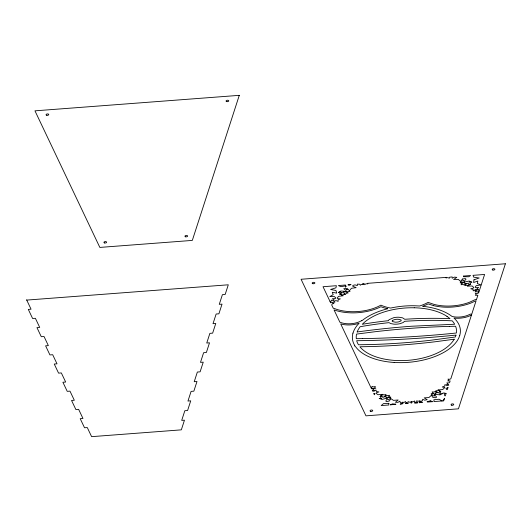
<?xml version="1.0" encoding="UTF-8"?>
<svg xmlns="http://www.w3.org/2000/svg" width="532" height="532" viewBox="0 0 532 532"><rect width="100%" height="100%" fill="white"/><g stroke="black" fill="none" stroke-linecap="round" stroke-linejoin="round"><path stroke-width="0.8" d="M455.951 335.273L455.339 336.995L431.033 340.221A363.915 189.605 -4.6 0 1 370.651 344.543L358.482 344.783A49.902 25.995 -4.6 0 1 356.686 340.713L362.964 340.62A574.081 299.104 -4.6 0 0 455.997 335.087L455.991 335.113M352.969 333.085L352.975 333.072A1.922 1.004 -4.6 0 0 352.869 333.484A53.872 28.07 -4.6 0 0 354.851 345.687M459.721 335.493L458.89 337.714A1.902 0.991 -4.6 0 1 458.724 338.093A54.091 28.183 -4.6 0 1 408.224 362.339A54.464 28.376 -4.6 0 1 397.916 362.605L394.192 362.445M471.478 315.011L450.85 378.731L449.899 379.256L447.964 379.117L448.808 380.008L447.758 380.959L450.132 380.939L449.64 382.475L448.749 382.96L446.814 382.827L447.658 383.718L446.607 384.663L448.582 384.417L448.755 385.201L446.986 385.534L444.905 384.636L444.705 386.132L442.218 386.997L444.898 387.535L442.644 389.584L437.909 389.923L438.661 390.342L437.809 390.807L435.881 390.668L436.725 391.559L435.874 392.33L435.502 391.246L434.052 392.044L432.117 391.904L432.962 392.796L431.911 393.747L433.926 393.52L433.008 394.026L431.08 393.886L431.924 394.784L428.932 397.537L424.19 397.87L427.183 399.718L424.729 400.184L422.654 399.286L422.448 400.782L419.961 401.647L422.734 402.418L419.063 402.697L421.131 402.332L419.695 401.7L420.061 400.656L418.312 401.248L416.563 400.855L416.922 401.859L416.091 402.318L414.747 402.006L414.601 400.975L413.151 401.773L411.216 401.64L412.061 402.531L411.362 403.163L410.777 402.771L411.429 401.859L409.6 402.185L408.064 401.613L408.051 402.658L407.392 402.917L405.75 402.558L405.57 401.534L404.14 402.345L402.199 402.225L403.076 403.11L402.145 403.981L400.224 404.121L402.837 403.09L400.264 402.611L399.878 401.161L397.936 402.358L395.442 402.272L398.169 399.984L393.441 400.37L390.122 398.096L390.847 397.085L388.952 397.51L387.981 397.151L390.003 397.065L388.839 396.287L389.564 395.276L387.668 395.702L386.132 395.136L386.006 396.22L385.102 395.615L385.899 394.505L383.818 394.97L382.814 394.345L378.086 394.731L376.217 393.461L376.383 392.742L378.944 391.944L376.37 391.466L375.978 390.009L374.036 391.213L372.646 391.16L372.314 390.348L374.295 390.295L373.138 389.517L373.863 388.506L373.464 388.593L375.811 388.26L374.648 387.482L375.373 386.471L373.477 386.897L371.941 386.325L371.928 387.369L371.017 387.728L340.699 323.915A17.642 9.19 -4.6 0 0 359.147 323.223L357.205 325.365A1.929 1.004 -4.6 0 0 356.746 325.936A54.091 28.183 -4.6 0 0 353.075 332.879M443.016 400.875L444.519 398.288L443.695 400.822L434.119 401.554L433.853 399.758L439.146 399.233L441.919 400.962M380.473 396.141L382.109 395.489L382.116 394.884L379.994 396.5L381.65 398.727L379.17 398.441L382.129 399.419L387.402 397.983L387.409 397.59L386.837 398.029L386.332 397.052L384.443 396.839L385.294 396.5L384.197 396.533L382.9 397.53L382.348 396.453L380.353 396.227M330.086 301.571L331.183 301.192L331.33 300.141L333.611 300.62L334.109 299.802L332.34 298.745L335.187 298.592L335.858 298.02L334.482 296.617L329.78 296.583L333.192 294.668L332.287 292.281L336.703 293.125L335.978 290.485L330.605 289.488L335.925 287.819L336.41 285.704L323.03 286.721L330.671 302.801L331.396 302.409L330.252 301.917M454.255 339.203L436.479 341.597A368.39 191.932 -4.6 0 1 371.762 346.538L359.911 346.784A50.321 26.221 -4.6 0 0 395.19 360.457L398.521 360.583A50.587 26.354 -4.6 0 0 408.091 360.337A50.234 26.168 -4.6 0 0 454.208 339.197M357.172 331.961L360.41 331.522A445.211 231.959 -4.6 0 1 411.489 326.242L454.674 324.241A49.782 25.935 -4.6 0 0 452.207 320.836A216.916 113.017 -4.6 0 0 404.653 321.295L403.017 322.605L399.918 323.695A10.813 5.633 -4.6 0 1 393.973 324.161L390.847 323.602L389.025 322.651A224.89 117.166 -4.6 0 0 360.144 326.721A50.201 26.154 -4.6 0 0 357.178 331.955M26.733 300.088L228.295 284.793L225.162 294.462L222.403 294.668L219.27 304.344L222.03 304.131L218.898 313.807L216.145 314.013L213.013 323.682L215.766 323.476L212.64 333.145L209.881 333.358L206.749 343.027L209.508 342.821L206.376 352.49L203.616 352.696L200.491 362.372L203.244 362.159L200.112 371.828L197.359 372.041L194.227 381.71L196.986 381.504L193.854 391.173L191.094 391.379L187.962 401.055L190.722 400.842L187.59 410.518L184.83 410.724L181.705 420.393L184.458 420.187L181.332 429.849L91.617 436.659L87.288 427.562L84.535 427.768L80.206 418.664L82.965 418.458L78.636 409.347L75.883 409.56L71.554 400.456L74.314 400.244L69.985 391.14L67.231 391.346L62.902 382.242L65.662 382.036L61.333 372.925L58.58 373.138L54.251 364.034L57.01 363.822L52.688 354.718L49.928 354.924L45.599 345.82L48.359 345.614L44.036 336.51L41.277 336.716L36.954 327.612L39.707 327.399L35.385 318.296L32.625 318.508L28.302 309.398L31.056 309.192L26.6 299.809M449.374 326.395L455.611 326.249A50.081 26.095 -4.6 0 1 456.416 333.005A570.69 297.335 -4.6 0 1 362.631 338.611M362.631 338.605L356.307 338.691A50.201 26.154 -4.6 0 1 356.553 334.089L375.2 331.709A437.124 227.749 -4.6 0 1 449.374 326.389M433.62 305.641L428.1 303.918A35.558 18.527 -4.6 0 1 422.661 306.266A53.931 28.096 -4.6 0 1 450.072 315.017L452.107 316.48A15.215 7.927 -4.6 0 0 469.916 314.306A1.104 0.579 -4.6 0 1 471.678 314.405L476.12 300.673L470.714 303.134A36.143 18.833 -4.6 0 1 433.62 305.647M414.242 307.769A50.254 26.181 -4.6 0 1 447.02 316.367M414.222 307.795A50.626 26.374 -4.6 0 0 404.653 308.041A50.254 26.181 -4.6 0 0 362.292 324.287A226.612 118.071 -4.6 0 1 388.433 320.683A5.573 2.906 -4.6 0 1 389.098 319.705L393.766 317.671A10.853 5.652 -4.6 0 1 399.106 317.252L402.624 317.857L404.766 319.28A220.228 114.739 -4.6 0 1 450.006 318.675L448.549 317.511A48.545 25.29 -4.6 0 0 446.96 316.38M471.418 315.057A17.423 9.077 -4.6 0 1 454.002 318.07A53.925 28.096 -4.6 0 1 459.721 335.493M394.185 362.465A54.191 28.236 -4.6 0 1 355.562 346.658A1.929 1.004 -4.6 0 1 354.804 345.833M388.845 403.316L388.812 404.992L381.191 405.57L383.532 403.595L388.845 403.316M346.472 289.348L345.926 290.532L343.798 288.65L347.369 288.55L348.64 289.84L346.472 289.348M473.985 279.799L473.606 282.525L477.869 281.029L477.277 283.523L480.901 284.906L476.246 285.644L475.063 287.24L475.801 287.706L478.634 287.433L477.018 288.75L477.796 289.701L478.334 289.368L478.614 290.379L479.405 290.525L484.605 274.459L473.028 275.337L473.699 277.152L479.179 278.003L473.985 279.799M341.484 292.42L341.338 293.471L339.882 293.97L340.613 291.762L338.325 292.56L340.839 290.997L346.492 291.476L345.235 291.982L343.413 291.669L343.938 292.64L343.446 292.959L341.484 292.42M346.738 292.154L348.247 292.926L346.305 293.258L345.594 294.276L344.224 293.445L345.062 294.509L343.087 294.495L342.023 295.213L343.253 295.745L338.558 296.357L337.195 297.967L337.607 298.625L340.347 298.864L338.033 299.862L338.153 301.345L335.872 300.593L333.863 301.405L334.907 302.229L332.932 302.209L332.194 302.708L333.963 303.466L332.114 303.958L331.715 305.002L333.278 308.301A1.097 0.572 -4.6 0 1 334.049 308.4L336.603 309.325A34.627 18.041 -4.6 0 0 377.64 306.791L380.912 305.168L381.65 305.474A33.343 17.37 -4.6 0 0 390.654 308.055A53.805 28.036 -4.6 0 1 404.519 306.033A54.317 28.302 -4.6 0 1 415.126 305.774L419.608 306A33.629 17.523 -4.6 0 0 427.356 302.775L428.087 302.375L434.085 304.417A33.968 17.696 -4.6 0 0 469.783 302.143L474.956 299.742A1.097 0.572 -4.6 0 1 476.446 299.662L477.876 295.26L475.289 295.267L476.22 294.296L475.256 293.445L477.211 293.504L478.634 292.906L479.219 291.09L478.634 291.277L478.394 292.327L477.011 291.656L475.056 291.975L475.987 290.997L475.023 290.146L477.337 289.987L475.375 289.794L473.207 290.884L473.141 289.401L470.72 288.756L473.407 288.111L473.733 287.393L472.177 286.01L467.448 286.11L467.967 285.784L466.923 285.285L464.975 285.598L465.906 284.627L465.094 283.908L464.616 284.061L464.376 285.112L462.993 284.447L461.038 284.76L461.969 283.782L460.998 282.931L463 282.971L462.128 282.545L460.173 282.864L461.104 281.887L458.358 279.4L453.63 279.5L456.802 277.365L454.381 277.125L452.213 278.216L452.16 276.919L449.52 277.219L449.281 278.269L447.897 277.604L445.949 277.917L446.488 277.352L367.299 283.357L367.905 283.835L365.936 283.822L364.646 284.693L364.28 283.689L362.658 283.709L363.509 284.381L361.541 284.367L360.25 285.238L359.885 284.234L357.271 284.121L357.344 285.624L355.057 284.873L352.929 285.411L352.676 286.183L356.141 287.672L351.446 288.291L349.438 290.658L348.999 290.605L350.049 291.43L348.074 291.416L346.738 292.154M463.751 282.166L463.658 282.558L464.316 282.153L464.596 283.17L466.398 283.503L465.487 283.789L466.897 283.835L468.253 282.991L468.532 284.008L470.335 284.341L468.552 284.906L468.413 285.518L470.694 284.108L469.557 281.767L471.924 282.213L469.237 281.042L463.751 282.166M463.665 276.048L463.505 276.713L468.772 276.76L470.601 275.523L463.665 276.048M239.28 95.341L192.318 240.404L99.843 247.42L34.959 110.842L239.28 95.341M405.677 403.462L408.15 403.522L406.375 403.316L406.887 403.116L405.677 403.462M446.062 393.514L445.304 395.868L444.666 395.702L444.533 393.048L446.062 393.514M447.977 387.595L447.326 389.617L446.7 389.577L445.922 388.466L447.977 387.595M505.4 263.766L458.438 408.822L365.963 415.844L301.079 279.267L505.4 263.766M339.835 294.11L341.69 295.074L341.431 294.362L339.835 294.11M434.504 395.163L434.125 396.207L432.842 395.482L431.658 395.628L432.982 397.524L435.801 397.717L436.599 397.065L434.923 395.05L434.504 395.163M435.542 393.175L435.169 394.219L434.551 393.873L434.604 394.259L440.011 394.884L443.921 392.909L439.618 394.086L440.802 391.532L439.306 391.938L438.927 392.982L437.643 392.264L436.313 392.43L437.39 392.676L435.542 393.175M414.641 402.91L417.567 402.81L414.641 402.91M374.914 393.693L374.355 394.764L373.683 393.341L374.914 393.693M390.488 398.9L389.417 400.975L386.651 401.587L385.786 401.068L387.19 398.814L388.121 399.838L389.298 398.933L390.488 398.9M462.428 279.041L460.925 281.062L462.095 281.102L463.452 280.258L464.143 281.348L466.012 279.167L465.274 278.582L462.428 279.041M345.986 286.362L345.388 286.981L345.986 286.362M395.788 404.227L390.335 404.872L392.51 403.841L395.788 404.227M392.649 320.35L392.443 320.51A1.862 0.971 -4.6 0 0 392.51 321.561L395.096 322.153A7.88 4.103 -4.6 0 0 396.174 322.173L397.371 322.079A7.807 4.07 -4.6 0 0 398.807 321.82L400.922 320.922A1.862 0.971 -4.6 0 0 400.855 319.878L398.269 319.28A7.88 4.103 -4.6 0 0 397.191 319.267L395.994 319.353A7.807 4.07 -4.6 0 0 394.558 319.619L392.649 320.35M361.62 320.67L360.876 321.062A15.461 8.053 -4.6 0 1 340.3 322.332A1.124 0.585 -4.6 0 0 339.901 322.239L334.036 309.897A36.834 19.192 -4.6 0 0 378.319 307.928L380.905 306.718A35.524 18.507 -4.6 0 0 387.728 308.733A54.291 28.282 -4.6 0 0 361.88 320.776L361.62 320.67M350.881 284.607L349.358 285.139L347.955 284.826L350.881 284.607M430.288 400.835L427.09 401.713L427.522 402.052L432.948 401.64L430.288 400.835M372.44 388.826L371.502 388.759L371.21 388.141L372.141 388.247L372.44 388.826M345.8 285.87L340.759 286.682L338.412 285.551L345.481 285.019L345.8 285.87M440.27 391.239L439.366 390.734L440.27 391.239M226.792 101.619A1.357 0.705 -4.6 0 0 228.78 100.854A1.357 0.705 -4.6 0 0 226.712 100.395A1.357 0.705 -4.6 0 0 226.792 101.619M46.776 115.278A1.357 0.705 -4.6 0 0 48.764 114.513A1.357 0.705 -4.6 0 0 46.696 114.061A1.357 0.705 -4.6 0 0 46.776 115.278M185.648 236.807A1.357 0.705 -4.6 0 0 187.636 236.048A1.357 0.705 -4.6 0 0 185.575 235.59A1.357 0.705 -4.6 0 0 185.648 236.807M104.644 242.958A1.357 0.705 -4.6 0 0 106.626 242.193A1.357 0.705 -4.6 0 0 104.565 241.734A1.357 0.705 -4.6 0 0 104.644 242.958M370.764 411.376A1.357 0.705 -4.6 0 0 372.746 410.618A1.357 0.705 -4.6 0 0 370.684 410.159A1.357 0.705 -4.6 0 0 370.764 411.376M451.768 405.231A1.357 0.705 -4.6 0 0 453.756 404.466A1.357 0.705 -4.6 0 0 451.688 404.014A1.357 0.705 -4.6 0 0 451.768 405.231M312.896 283.702A1.357 0.705 -4.6 0 0 314.884 282.938A1.357 0.705 -4.6 0 0 312.816 282.479A1.357 0.705 -4.6 0 0 312.896 283.702M492.911 270.043A1.357 0.705 -4.6 0 0 494.9 269.278A1.357 0.705 -4.6 0 0 492.832 268.82A1.357 0.705 -4.6 0 0 492.911 270.043"/></g></svg>
